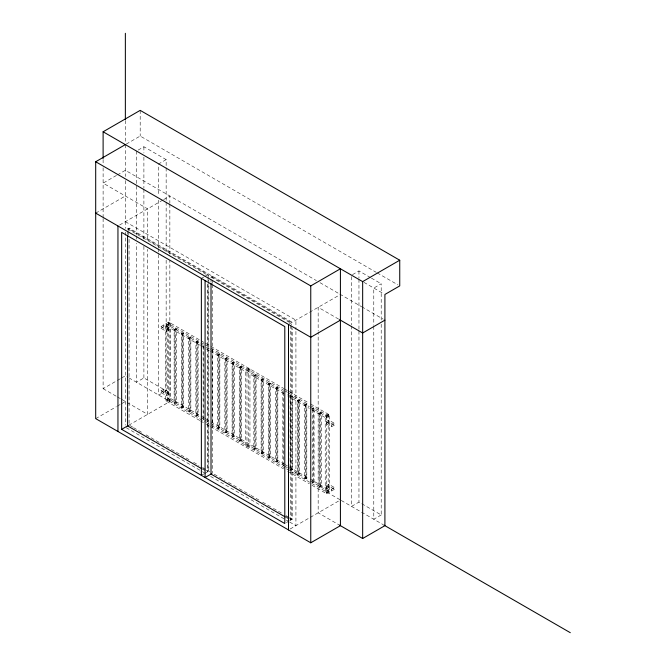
<?xml version="1.0" encoding="UTF-8"?>
<svg xmlns="http://www.w3.org/2000/svg" width="666" height="666" viewBox="0 0 666 666"><rect width="100%" height="100%" fill="white"/><g stroke="black" fill="none" stroke-linecap="round" stroke-linejoin="round"><path stroke-width="0.5" stroke-dasharray="3.33 2.5" d="M126.232 144.114L140.193 136.055L376.307 272.377M138.137 150.091L143.898 146.761L166.15 159.599L166.15 166.858M116.467 175.441L103.113 183.15L147.611 208.841L147.611 241.017M117.349 174.933L125.358 170.305L316.417 280.611M166.15 159.599L158.733 163.886L158.733 196.02M95.696 213.12L125.358 195.995M119.597 225.016L162.737 200.108M163.628 199.592L169.855 195.995L169.855 203.263M127.422 229.054L129.071 228.105L292.216 322.294L292.216 324.367M201.373 278.413L203.846 276.981M204.67 276.507L208.791 274.134L208.791 276.207M210.847 277.223L212.496 276.273L212.496 279.379M160.956 326.581L163.919 324.866L169.489 328.08L169.489 329.787L166.517 331.502L160.956 328.288L160.956 326.581L166.517 329.787L169.489 328.08M199.733 420.471L165.776 400.865L165.776 323.793L168.739 322.086L199.375 339.768M160.956 328.288L163.919 326.581L169.489 329.787M169.489 324.225L169.489 322.51L166.517 324.225L166.517 325.94L169.489 324.225L199.375 341.483M174.134 329.479L175.616 328.621L176.365 329.054L176.365 402.689L174.875 403.546L174.134 403.121L174.134 329.479L174.875 329.903L176.365 329.054M181.385 333.666L182.867 332.809L183.608 333.233L183.608 406.876L182.126 407.734L181.385 407.301L181.385 333.666L182.126 334.091L183.608 333.233M188.628 337.845L190.11 336.988L190.859 337.421L190.859 411.064L189.369 411.913L188.628 411.488L188.628 337.845L189.369 338.278L190.859 337.421M103.113 218.44L103.113 388.661L116.467 380.952M117.349 380.444L120.912 378.388M121.803 377.872L125.358 375.815L128.063 377.381M195.879 342.033L197.361 341.175L198.102 341.6L198.102 415.243L196.62 416.1L195.879 415.676L195.879 342.033L196.62 342.457L198.102 341.6M166.15 260.173L166.15 390.8L143.898 377.955L136.488 382.242L136.488 243.315M95.696 418.631L116.375 406.693M117.274 406.177L120.871 404.096M121.77 403.579L125.358 401.506M370.521 277.597L358.957 270.92L351.54 275.2L351.54 324.966M217.615 354.587L219.106 353.729L219.847 354.154L219.847 427.797L218.365 428.654L217.615 428.221L217.615 354.587L218.365 355.011L219.847 354.154M160.956 390.8L163.919 389.086L169.489 392.299L169.489 394.014L166.517 395.721L160.956 392.515L160.956 390.8L166.517 394.014L169.489 392.299M160.956 392.515L163.919 390.8L169.489 394.014M166.15 390.8L158.733 395.08L158.733 253.047M224.867 358.766L226.348 357.908L227.089 358.341L227.089 431.984L225.608 432.833L224.867 432.409L224.867 358.766L225.608 359.199L227.089 358.341M289.327 323.959L338.636 295.496M169.489 397.868L166.517 399.575L166.517 401.29L169.489 399.575L169.489 397.868L199.375 415.126M165.776 400.865L168.739 399.15L199.375 416.841M232.109 362.953L233.6 362.096L234.34 362.52L234.34 436.163L232.859 437.021L232.109 436.596L232.109 362.953L232.859 363.378L234.34 362.52M128.729 425.249L169.855 401.506L169.855 260.348M174.134 403.121L175.616 402.264L176.365 402.689M381.202 320.046L381.202 283.766L373.784 288.045L373.784 325.366M239.36 367.132L240.842 366.283L241.583 366.708L241.583 440.351L240.101 441.208L239.36 440.775L239.36 367.132L240.101 367.565L241.583 366.708M181.385 407.301L182.867 406.451L183.608 406.876M188.628 411.488L190.11 410.631L190.859 411.064M253.854 375.507L255.336 374.65L256.077 375.075L256.077 448.718L254.595 449.575L253.854 449.142L253.854 375.507L254.595 375.932L256.077 375.075M195.879 415.676L197.361 414.818L198.102 415.243M261.105 379.687L262.587 378.829L263.328 379.262L263.328 452.897L261.846 453.754L261.105 453.33L261.105 379.687L261.846 380.12L263.328 379.262M268.348 383.874L269.83 383.017L270.571 383.441L270.571 457.084L269.089 457.942L268.348 457.517L268.348 383.874L269.089 384.299L270.571 383.441M275.599 388.053L277.081 387.196L277.822 387.629L277.822 461.272L276.34 462.129L275.599 461.696L275.599 388.053L276.34 388.486L277.822 387.629M217.615 428.221L219.106 427.372L219.847 427.797M224.867 432.409L226.348 431.551L227.089 431.984M290.093 396.428L291.575 395.571L292.316 395.995L292.316 469.638L290.834 470.496L290.093 470.063L290.093 396.428L290.834 396.853L292.316 395.995M232.109 436.596L233.6 435.739L234.34 436.163M297.336 400.607L298.818 399.75L299.558 400.183L299.558 473.817L298.077 474.675L297.336 474.25L297.336 400.607L298.077 401.04L299.558 400.183M239.36 440.775L240.842 439.918L241.583 440.351M304.587 404.795L306.069 403.937L306.81 404.362L306.81 478.005L305.328 478.862L304.587 478.429L304.587 404.795L305.328 405.219L306.81 404.362M314.052 408.549L313.311 408.116L311.83 408.974L312.57 409.407L314.052 408.549L314.052 482.192L312.57 483.05L311.83 482.617L313.311 481.759L314.052 482.192M201.373 475.358L203.846 473.934M204.67 473.459L208.791 471.078L208.791 277.239M253.854 449.142L255.336 448.285L256.077 448.718M319.081 413.161L320.562 412.304L321.303 412.729L321.303 486.371L319.822 487.229L319.081 486.804L319.081 413.161L319.822 413.586L321.303 412.729M261.105 453.33L262.587 452.472L263.328 452.897M310.181 407.167L326.698 416.7L329.662 414.993L329.662 492.057L326.698 493.772L310.181 484.232M325.957 417.99L328.921 416.275L328.921 414.56L325.957 416.275L325.957 417.99L310.181 408.874M325.957 421.836L328.921 420.129L334.482 423.335L334.482 425.05L331.518 426.764L325.957 423.551L325.957 421.836L331.518 425.05L334.482 423.335M325.957 423.551L328.921 421.844L334.482 425.05M268.348 457.517L269.83 456.66L270.571 457.084M275.599 461.696L277.081 460.839L277.822 461.272M290.093 470.063L291.575 469.205L292.316 469.638M297.336 474.25L298.818 473.393L299.558 473.817M304.587 478.429L306.069 477.58L306.81 478.005M319.081 486.804L320.562 485.947L321.303 486.371M325.957 486.063L328.921 484.348L334.482 487.562L334.482 489.277L331.518 490.984L325.957 487.778L325.957 486.063L331.518 489.277L334.482 487.562M325.957 487.778L328.921 486.063L334.482 489.277M328.921 489.918L325.957 491.625L325.957 493.34L328.921 491.625L328.921 489.918L310.656 479.37M286.447 522.577L288.919 521.145M289.743 520.67L292.216 519.247L292.216 328.513M290.151 528.995L340.418 499.975M381.202 324.2L381.202 514.96L358.957 502.114L351.54 506.401L351.54 325.999M381.202 514.96L373.784 519.247L373.784 326.407M377.214 272.894L397.935 284.865M371.412 278.113L381.202 283.766M363.994 282.392L384.007 293.947M320.021 282.692L338.944 293.623M339.851 294.139L361.48 306.626M361.771 306.801L383.133 319.131M338.636 319.131L318.165 307.309L318.165 331.185M125.358 221.686L295.92 320.155L295.92 329.495M211.755 276.698L291.475 322.727L291.475 324.8M127.589 228.962L207.301 274.983M211.014 277.131L290.734 323.152M201.04 340.734L204.362 342.649M205.195 343.123L209.34 345.521M211.005 346.486L284.082 388.669M284.906 389.152L287.404 390.592M289.061 391.55L308.991 403.055M310.656 404.012L329.662 414.993M201.04 342.441L204.362 344.364M205.195 344.838L209.34 347.236M211.005 348.193L284.082 390.384M284.906 390.867L287.404 392.299M289.061 393.265L308.991 404.77M310.656 405.727L328.921 416.275M165.776 323.793L199.733 343.398M200.566 343.881L203.888 345.796M206.377 347.236L209.698 349.15M210.531 349.633L283.608 391.824M287.754 394.222L309.349 406.685M166.517 325.94L199.733 345.113M200.566 345.596L203.888 347.51M206.377 348.951L209.698 350.865M210.531 351.348L283.608 393.539M287.754 395.937L309.349 408.4M201.04 416.084L204.362 417.998M205.195 418.481L209.34 420.879M211.005 421.836L284.082 464.027M284.906 464.502L287.404 465.942M289.061 466.899L308.991 478.413M201.04 417.798L204.362 419.713M205.195 420.196L209.34 422.594M211.005 423.551L284.082 465.742M284.906 466.217L287.404 467.657M289.061 468.614L308.991 480.119M310.656 481.077L329.662 492.057M128.921 377.872L205.519 422.094M206.377 422.594L285.681 468.381M286.588 468.897L340.626 500.099M341.308 500.491L383.133 524.642M200.566 420.945L203.888 422.868M206.377 424.3L209.698 426.223M210.531 426.698L283.608 468.889M287.754 471.287L309.349 483.749M103.113 388.661L116.467 396.37M117.349 396.878L120.912 398.934M121.803 399.45L126.249 402.023M127.139 402.53L147.611 414.352L147.611 249.317M340.418 525.665L318.165 512.82L318.165 332.217M132.659 427.122L129.071 425.05L129.071 238.47M133.55 427.639L142.516 432.817M146.104 434.881L180.161 454.553M181.06 455.069L190.026 460.248M193.606 462.312L198.992 465.417M202.572 467.49L209.748 471.628M214.227 474.217L224.983 480.427M228.571 482.5L238.428 488.195M239.327 488.711L250.083 494.921M250.982 495.437L259.049 500.091M262.629 502.164L272.494 507.858M273.393 508.374L282.351 513.553M285.939 515.617L288.628 517.174M289.527 517.69L292.216 519.247M202.672 468.406L205.361 469.955M206.252 470.471L208.05 471.503L208.05 281.818M286.097 516.566L288.786 518.123M289.685 518.639L291.475 519.671L291.475 325.832M201.931 468.831L205.511 470.895M286.255 517.515L288.936 519.064M126.257 427.714L201.665 471.245M202.564 471.761L207.051 474.358M210.639 476.431L288.744 521.52M289.635 522.036L295.92 525.665L295.92 330.536M358.957 270.92L358.957 278.18M358.957 279.212L358.957 330.011M358.957 331.052L358.957 502.114M331.518 425.05L331.518 426.764M331.518 489.277L331.518 490.984M328.921 420.129L328.921 421.844M328.921 484.348L328.921 486.063M326.698 416.7L326.698 493.772M320.562 412.304L320.562 485.947M319.822 413.586L319.822 487.229M313.311 408.116L313.311 481.759M312.57 409.407L312.57 483.05M306.069 403.937L306.069 477.58M305.328 405.219L305.328 478.862M298.818 399.75L298.818 473.393M298.077 401.04L298.077 474.675M290.834 396.853L290.834 470.496M290.734 325.224L290.734 520.096M277.081 387.196L277.081 460.839M276.34 388.486L276.34 462.129M269.83 383.017L269.83 456.66M269.089 384.299L269.089 457.942M262.587 378.829L262.587 452.472M261.846 380.12L261.846 453.754M255.336 374.65L255.336 448.285M254.595 375.932L254.595 449.575M240.842 366.283L240.842 439.918M240.101 367.565L240.101 441.208M233.6 362.096L233.6 435.739M232.859 363.378L232.859 437.021M226.348 357.908L226.348 431.551M225.608 359.199L225.608 432.833M219.106 353.729L219.106 427.372M218.365 355.011L218.365 428.654M212.596 349.975L212.596 423.609M212.496 280.419L212.496 283.525M212.496 284.565L212.496 473.218M211.014 279.204L211.014 282.309M208.05 276.631L208.05 274.559L128.33 228.53L128.33 230.611M208.05 277.672L208.05 280.777M207.301 284.315L207.301 471.936M197.361 341.175L197.361 414.818M196.62 342.457L196.62 416.1M190.11 336.988L190.11 410.631M189.369 338.278L189.369 411.913M182.867 332.809L182.867 406.451M182.126 334.091L182.126 407.734M175.616 328.621L175.616 402.264M174.875 329.903L174.875 403.546M169.855 204.296L169.855 254.121M168.739 322.086L168.739 399.15M166.517 329.787L166.517 331.502M166.517 394.014L166.517 395.721M166.15 167.899L166.15 201.074M166.15 202.106L166.15 251.873M163.919 324.866L163.919 326.581M163.919 389.086L163.919 390.8M158.733 200.175L158.733 247.86M158.733 248.901L158.733 252.006M143.898 146.761L143.898 152.98M143.898 157.126L143.898 188.228M143.898 189.269L143.898 239.027M143.898 246.287L143.898 377.955M140.193 110.365L140.193 136.055M136.488 151.04L136.488 235.015M136.488 236.055L136.488 239.169M129.071 228.105L129.071 230.178M128.33 231.643L128.33 234.757M127.589 231.035L127.589 234.141M125.358 120.488L125.358 142.283M125.358 144.614L125.358 176.532M125.358 180.578L125.358 228.43M125.358 232.059L125.358 425.116M103.113 159.515L103.113 163.628M103.113 167.74L103.113 217.399M170.23 322.943L167.258 324.65L167.258 401.715L170.23 400.008L170.23 322.943M248.46 368.107L245.496 369.821L245.496 446.886L248.46 445.171L248.46 368.107M249.941 368.964L246.978 370.679L246.978 447.743L249.941 446.029L249.941 368.964M328.18 414.135L325.216 415.842L325.216 492.915L328.18 491.2L328.18 414.135M203.863 346.645L203.122 346.212L203.122 419.855L203.863 420.288L203.863 346.645M283.583 392.665L282.842 392.241L282.842 465.884L283.583 466.308L283.583 392.665"/><path stroke-width="1" d="M103.113 158.491L103.113 131.776L140.193 110.365L399.742 260.215L399.742 285.905L384.906 294.464L384.906 525.665L362.662 538.511L339.527 525.149M95.696 161.746L310.756 285.905L340.418 268.781L340.418 525.665L310.756 542.79L95.696 418.631L95.696 161.746L125.358 144.614M103.113 131.776L362.662 281.618L399.742 260.215M121.653 429.337L284.798 523.526L284.798 326.581L121.653 232.384L121.653 429.337L128.33 425.482M340.418 320.155L310.756 337.279L95.696 213.12M384.906 320.155L362.662 333L339.527 319.638M211.755 473.643L205.078 477.497L205.078 280.553M383.857 525.058L570.304 632.7M201.032 468.315L127.589 425.907L127.589 235.181M285.356 516.999L211.014 474.075L211.014 283.35M362.662 281.618L362.662 538.511M310.756 285.905L310.756 542.79M288.503 324.434L288.503 529.945M201.373 278.413L201.373 475.358M125.358 33.3L125.358 119.447M117.949 225.965L117.949 431.476"/></g></svg>
